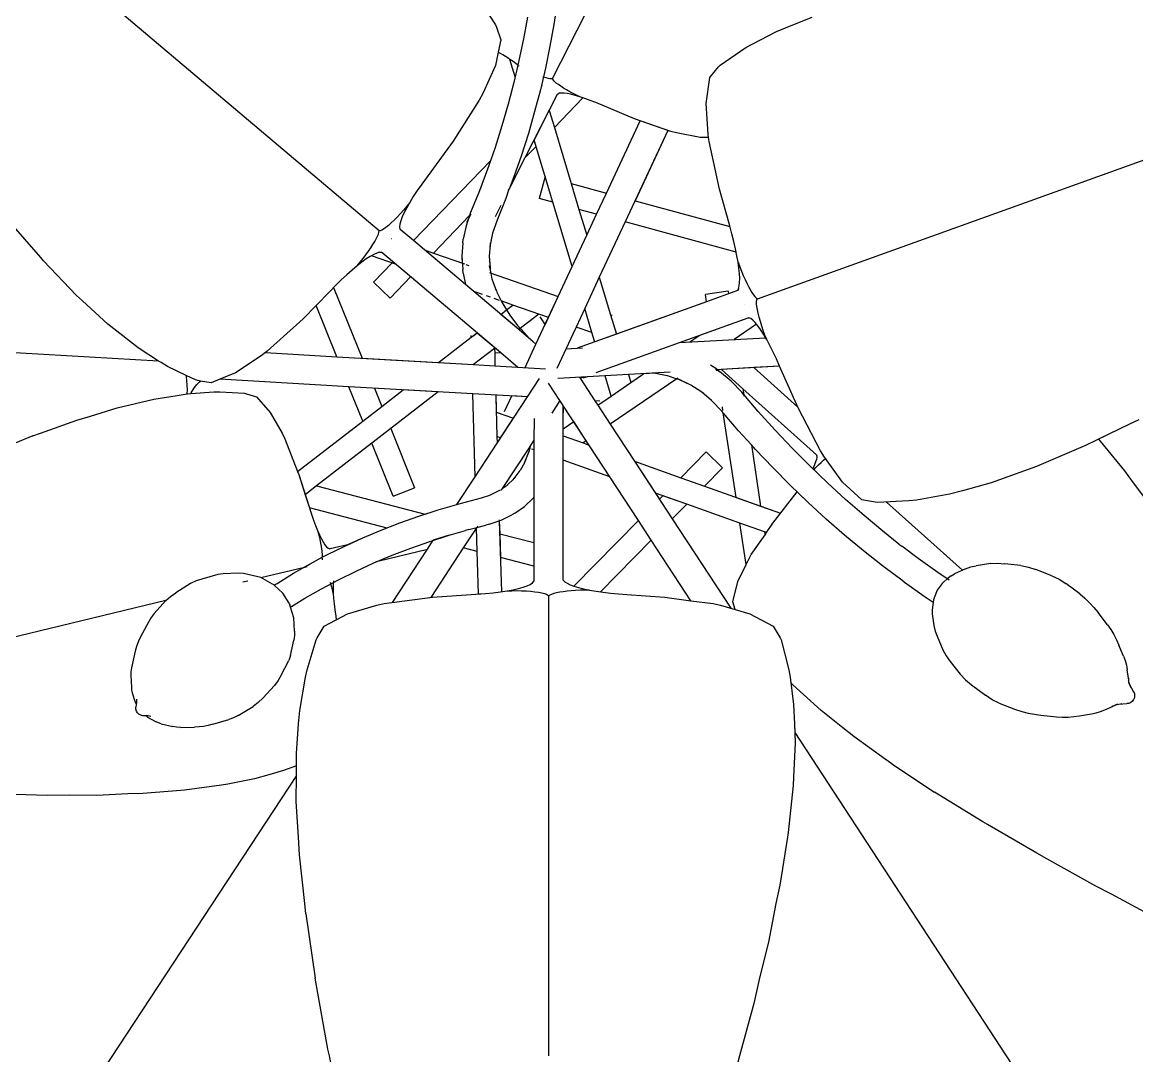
# Model space of a CAD drawing. Header units: metres. Extents: x 244.4 to 340.3, y -4.1 to 64.3.
# Drawn here: x 250.6925 to 250.9632, y 48.0539 to 48.3049 of the extents above; entities that cross this region are included whole.
import ezdxf

# ---------------------------------------------------------------- set-up
doc = ezdxf.new("R2010")
doc.units = ezdxf.units.M
doc.layers.add('Edges', color=7, linetype='Continuous')

msp = doc.modelspace()

# ---------------------------------------------------------------- linework, layer by layer
at = {"layer": 'Edges'}
for p, q in [((250.82129, 48.29127), (250.86108, 48.3697)), ((250.77916, 48.25426), (250.69385, 48.32635)), ((250.80326, 48.31066), (250.80743, 48.30425)), ((250.82239, 48.30966), (250.8216, 48.30436)), ((250.80743, 48.30425), (250.80766, 48.30374)), ((250.81516, 48.30613), (250.81422, 48.30085)), ((250.8216, 48.30436), (250.82065, 48.29907)), ((250.87569, 48.30264), (250.88004, 48.30441)), ((250.88004, 48.30441), (250.88436, 48.30613)), ((250.80766, 48.30374), (250.80873, 48.30064)), ((250.86978, 48.2996), (250.87569, 48.30264)), ((250.80873, 48.30064), (250.80809, 48.29764)), ((250.81422, 48.30085), (250.81313, 48.29558)), ((250.82065, 48.29907), (250.81956, 48.29378)), ((250.86196, 48.29446), (250.8682, 48.29874)), ((250.8682, 48.29874), (250.86978, 48.2996)), ((250.80809, 48.29764), (250.80739, 48.29439)), ((250.80919, 48.29697), (250.80809, 48.29764)), ((250.81047, 48.29615), (250.80919, 48.29697)), ((250.81093, 48.29584), (250.81047, 48.29615)), ((250.8122, 48.29162), (250.81093, 48.29584)), ((250.81168, 48.29534), (250.81093, 48.29584)), ((250.80739, 48.29439), (250.80434, 48.28759)), ((250.81278, 48.29456), (250.81168, 48.29534)), ((250.81288, 48.29449), (250.81189, 48.2903)), ((250.81295, 48.29444), (250.81278, 48.29456)), ((250.81313, 48.29558), (250.81288, 48.29449)), ((250.8132, 48.29425), (250.81307, 48.29435)), ((250.81956, 48.29378), (250.81832, 48.28849)), ((250.85949, 48.29152), (250.86157, 48.29405)), ((250.86157, 48.29405), (250.86196, 48.29446)), ((250.81225, 48.29146), (250.8122, 48.29162)), ((250.81892, 48.29167), (250.81906, 48.29162)), ((250.81906, 48.29162), (250.81908, 48.29161)), ((250.81908, 48.29161), (250.81967, 48.29145)), ((250.81967, 48.29145), (250.82019, 48.29133)), ((250.82019, 48.29133), (250.82064, 48.29126)), ((250.82064, 48.29126), (250.821, 48.29124)), ((250.821, 48.29124), (250.82129, 48.29127)), ((250.82134, 48.29106), (250.82129, 48.29127)), ((250.82151, 48.29081), (250.82134, 48.29106)), ((250.82179, 48.2905), (250.82151, 48.29081)), ((250.82219, 48.29015), (250.82179, 48.2905)), ((250.85856, 48.28519), (250.85949, 48.29152)), ((250.81189, 48.2903), (250.81051, 48.28503)), ((250.81832, 48.28849), (250.81693, 48.2832)), ((250.81867, 48.28952), (250.81869, 48.28947)), ((250.82269, 48.28977), (250.82219, 48.29015)), ((250.82327, 48.28935), (250.82269, 48.28977)), ((250.82343, 48.28771), (250.82293, 48.28765)), ((250.82394, 48.28892), (250.82327, 48.28935)), ((250.82408, 48.28769), (250.82343, 48.28771)), ((250.82467, 48.28848), (250.82394, 48.28892)), ((250.82486, 48.28759), (250.82408, 48.28769)), ((250.82545, 48.28804), (250.82467, 48.28848)), ((250.82626, 48.28761), (250.82545, 48.28804)), ((250.80348, 48.28594), (250.79712, 48.27602)), ((250.80434, 48.28759), (250.80348, 48.28594)), ((250.81051, 48.28503), (250.80898, 48.27976)), ((250.81466, 48.27203), (250.82248, 48.2874)), ((250.82865, 48.28657), (250.82172, 48.27936)), ((250.82248, 48.2874), (250.82256, 48.28747)), ((250.82293, 48.28765), (250.82256, 48.28747)), ((250.82576, 48.28741), (250.82486, 48.28759)), ((250.82678, 48.28715), (250.82576, 48.28741)), ((250.82709, 48.2872), (250.82626, 48.28761)), ((250.82791, 48.28682), (250.82678, 48.28715)), ((250.82791, 48.28682), (250.82709, 48.2872)), ((250.82913, 48.28641), (250.82791, 48.28682)), ((250.83044, 48.28593), (250.82913, 48.28641)), ((250.83182, 48.28539), (250.83044, 48.28593)), ((250.84121, 48.28145), (250.83182, 48.28539)), ((250.85905, 48.27776), (250.85856, 48.28519)), ((250.81693, 48.2832), (250.8154, 48.27792)), ((250.81681, 48.27626), (250.82049, 48.28348)), ((250.82049, 48.28348), (250.82172, 48.27936)), ((250.80898, 48.27976), (250.80731, 48.2745)), ((250.83436, 48.26342), (250.84253, 48.28098)), ((250.84997, 48.27837), (250.84121, 48.28145)), ((250.84927, 48.27861), (250.84253, 48.28098)), ((250.8154, 48.27792), (250.81372, 48.27264)), ((250.82172, 48.27936), (250.82581, 48.26574)), ((250.84927, 48.27861), (250.83892, 48.25641)), ((250.84927, 48.27861), (250.84131, 48.26154)), ((250.85138, 48.27801), (250.84997, 48.27837)), ((250.85715, 48.27691), (250.85138, 48.27801)), ((250.85915, 48.27695), (250.85715, 48.27691)), ((250.85915, 48.27695), (250.85905, 48.27776)), ((250.85928, 48.27592), (250.85915, 48.27695)), ((250.79712, 48.27602), (250.7895, 48.26556)), ((250.80731, 48.2745), (250.80619, 48.27128)), ((250.81727, 48.27474), (250.81466, 48.27203)), ((250.81727, 48.27474), (250.81681, 48.27626)), ((250.82134, 48.26118), (250.81681, 48.27626)), ((250.86179, 48.26439), (250.85928, 48.27592)), ((250.87104, 48.23771), (250.97613, 48.27554)), ((250.81078, 48.26439), (250.81466, 48.27203)), ((250.81372, 48.27264), (250.81189, 48.26737)), ((250.78752, 48.25186), (250.80619, 48.27128)), ((250.80548, 48.26924), (250.80351, 48.26398)), ((250.80619, 48.27128), (250.80548, 48.26924)), ((250.81189, 48.26737), (250.81078, 48.26439)), ((250.81947, 48.26743), (250.81802, 48.26209)), ((250.78843, 48.26402), (250.78746, 48.26254)), ((250.7895, 48.26556), (250.78843, 48.26402)), ((250.80351, 48.26398), (250.80139, 48.25872)), ((250.81062, 48.26409), (250.80992, 48.2621)), ((250.81062, 48.26409), (250.81078, 48.26439)), ((250.82581, 48.26574), (250.83436, 48.26342)), ((250.82581, 48.26574), (250.82769, 48.25946)), ((250.83197, 48.2583), (250.83436, 48.26342)), ((250.8643, 48.25547), (250.86179, 48.26439)), ((250.7866, 48.26115), (250.78586, 48.25985)), ((250.7866, 48.26115), (250.78588, 48.26024)), ((250.78746, 48.26254), (250.7866, 48.26115)), ((250.80992, 48.2621), (250.8078, 48.25684)), ((250.82134, 48.26118), (250.81802, 48.26209)), ((250.82604, 48.24556), (250.82134, 48.26118)), ((250.84131, 48.26154), (250.86435, 48.25529)), ((250.78436, 48.25846), (250.78359, 48.25763)), ((250.78513, 48.25934), (250.78436, 48.25846)), ((250.78524, 48.25866), (250.78475, 48.2576)), ((250.78588, 48.26024), (250.78513, 48.25934)), ((250.78586, 48.25985), (250.78524, 48.25866)), ((250.80113, 48.25797), (250.79235, 48.24884)), ((250.80141, 48.25825), (250.8004, 48.25627)), ((250.80141, 48.25825), (250.80085, 48.25717)), ((250.80113, 48.25797), (250.80085, 48.25717)), ((250.80139, 48.25872), (250.80113, 48.25797)), ((250.80145, 48.2583), (250.80113, 48.25797)), ((250.80739, 48.25773), (250.80878, 48.26047)), ((250.83197, 48.2583), (250.82769, 48.25946)), ((250.82769, 48.25946), (250.82958, 48.25317)), ((250.82958, 48.25317), (250.83197, 48.2583)), ((250.69697, 48.24775), (250.68922, 48.25669)), ((250.78142, 48.25555), (250.7808, 48.25505)), ((250.78211, 48.25616), (250.78142, 48.25555)), ((250.78283, 48.25686), (250.78211, 48.25616)), ((250.78359, 48.25763), (250.78283, 48.25686)), ((250.78418, 48.25588), (250.78411, 48.25524)), ((250.78411, 48.25524), (250.78422, 48.25472)), ((250.78439, 48.25667), (250.78418, 48.25588)), ((250.78475, 48.2576), (250.78439, 48.25667)), ((250.80027, 48.25547), (250.79958, 48.2522)), ((250.80052, 48.25621), (250.80027, 48.25547)), ((250.80085, 48.25717), (250.80052, 48.25621)), ((250.8078, 48.25684), (250.80669, 48.25364)), ((250.83892, 48.25641), (250.83264, 48.24295)), ((250.86587, 48.24909), (250.83892, 48.25641)), ((250.86483, 48.25352), (250.8643, 48.25547)), ((250.77846, 48.25232), (250.77876, 48.25292)), ((250.77876, 48.25292), (250.77898, 48.25345)), ((250.77898, 48.25345), (250.77911, 48.2539)), ((250.77911, 48.2539), (250.77916, 48.25426)), ((250.77943, 48.25426), (250.77916, 48.25426)), ((250.77979, 48.2544), (250.77943, 48.25426)), ((250.78026, 48.25466), (250.77979, 48.2544)), ((250.7808, 48.25505), (250.78026, 48.25466)), ((250.78429, 48.2546), (250.78422, 48.25472)), ((250.78752, 48.25186), (250.78429, 48.2546)), ((250.80669, 48.25364), (250.8061, 48.25083)), ((250.82604, 48.24556), (250.82958, 48.25317)), ((250.8653, 48.25164), (250.86483, 48.25352)), ((250.77656, 48.24928), (250.77713, 48.25011)), ((250.77713, 48.25011), (250.77764, 48.2509)), ((250.77764, 48.2509), (250.77809, 48.25164)), ((250.77809, 48.25164), (250.77846, 48.25232)), ((250.78218, 48.25238), (250.78221, 48.25238)), ((250.79021, 48.24959), (250.78752, 48.25186)), ((250.79947, 48.25136), (250.79923, 48.24809)), ((250.79947, 48.25136), (250.79958, 48.2522)), ((250.8061, 48.25083), (250.80591, 48.24808)), ((250.8061, 48.25083), (250.80602, 48.25045)), ((250.80614, 48.25129), (250.8061, 48.25083)), ((250.86571, 48.24985), (250.8653, 48.25164)), ((250.86606, 48.24816), (250.86571, 48.24985)), ((250.69767, 48.24692), (250.69697, 48.24775)), ((250.77456, 48.24663), (250.77527, 48.24753)), ((250.77603, 48.2474), (250.77497, 48.24664)), ((250.77527, 48.24753), (250.77594, 48.24842)), ((250.77594, 48.24842), (250.77656, 48.24928)), ((250.777, 48.24803), (250.77603, 48.2474)), ((250.77727, 48.24818), (250.777, 48.24803)), ((250.77787, 48.24852), (250.77727, 48.24818)), ((250.78338, 48.24605), (250.77727, 48.24818)), ((250.77863, 48.24885), (250.77787, 48.24852)), ((250.77927, 48.24904), (250.77863, 48.24885)), ((250.77927, 48.24904), (250.77936, 48.24905)), ((250.77936, 48.24905), (250.7798, 48.24907)), ((250.7798, 48.24907), (250.8087, 48.22466)), ((250.79021, 48.24959), (250.79235, 48.24884)), ((250.80013, 48.24119), (250.79021, 48.24959)), ((250.79235, 48.24884), (250.79986, 48.24623)), ((250.79923, 48.24809), (250.79934, 48.24641)), ((250.79923, 48.24809), (250.79945, 48.24481)), ((250.80591, 48.24808), (250.80609, 48.2453)), ((250.80591, 48.24808), (250.80612, 48.24488)), ((250.86633, 48.24659), (250.86606, 48.24816)), ((250.70565, 48.23857), (250.69767, 48.24692)), ((250.77261, 48.24472), (250.77132, 48.24357)), ((250.77383, 48.24574), (250.77261, 48.24472)), ((250.77497, 48.24664), (250.77383, 48.24574)), ((250.77383, 48.24574), (250.77456, 48.24663)), ((250.77781, 48.24177), (250.7823, 48.24643)), ((250.78338, 48.24605), (250.7823, 48.24643)), ((250.79934, 48.24641), (250.79986, 48.24623)), ((250.79956, 48.24397), (250.79945, 48.24481)), ((250.80023, 48.2461), (250.80094, 48.24585)), ((250.806, 48.24572), (250.80609, 48.2453)), ((250.80636, 48.24397), (250.806, 48.24572)), ((250.82265, 48.23829), (250.82604, 48.24556)), ((250.86654, 48.24515), (250.86633, 48.24659)), ((250.86633, 48.24659), (250.86674, 48.2455)), ((250.86667, 48.24384), (250.86654, 48.24515)), ((250.86674, 48.2455), (250.86716, 48.24444)), ((250.86716, 48.24444), (250.8676, 48.24342)), ((250.76997, 48.24232), (250.76858, 48.24097)), ((250.77132, 48.24357), (250.76997, 48.24232)), ((250.77781, 48.24177), (250.78183, 48.23791)), ((250.78685, 48.24312), (250.78183, 48.23791)), ((250.79956, 48.24397), (250.80013, 48.24119)), ((250.806, 48.24409), (250.80636, 48.24397)), ((250.80636, 48.24397), (250.82265, 48.23829)), ((250.80665, 48.24253), (250.80636, 48.24397)), ((250.80764, 48.23963), (250.80665, 48.24253)), ((250.83264, 48.24295), (250.8291, 48.23535)), ((250.83264, 48.24295), (250.83537, 48.23386)), ((250.86663, 48.24087), (250.86672, 48.2417)), ((250.86673, 48.24269), (250.86667, 48.24384)), ((250.86672, 48.2417), (250.86673, 48.24269)), ((250.8676, 48.24342), (250.86803, 48.24245)), ((250.86803, 48.24245), (250.86847, 48.24154)), ((250.76715, 48.23953), (250.76384, 48.23614)), ((250.76858, 48.24097), (250.76715, 48.23953)), ((250.76811, 48.2405), (250.77506, 48.22331)), ((250.81306, 48.23024), (250.80013, 48.24119)), ((250.80424, 48.2388), (250.80238, 48.23944)), ((250.80741, 48.24011), (250.80764, 48.23963)), ((250.80764, 48.23963), (250.80774, 48.23934)), ((250.80774, 48.23934), (250.80876, 48.23722)), ((250.8639, 48.23961), (250.8584, 48.23877)), ((250.86623, 48.23975), (250.85866, 48.23702)), ((250.8639, 48.23961), (250.864, 48.23894)), ((250.86623, 48.23975), (250.864, 48.23894)), ((250.86643, 48.24015), (250.86623, 48.23975)), ((250.86647, 48.24022), (250.86643, 48.24015)), ((250.86647, 48.24022), (250.86663, 48.24087)), ((250.86847, 48.24154), (250.86889, 48.2407)), ((250.86889, 48.2407), (250.86931, 48.23995)), ((250.86931, 48.23995), (250.86971, 48.23929)), ((250.86971, 48.23929), (250.87009, 48.23872)), ((250.70714, 48.23721), (250.70565, 48.23857)), ((250.71325, 48.23158), (250.70714, 48.23721)), ((250.80622, 48.23811), (250.80524, 48.23845)), ((250.80841, 48.23734), (250.80709, 48.2378)), ((250.80881, 48.23721), (250.80876, 48.23722)), ((250.81167, 48.23621), (250.80881, 48.23721)), ((250.80881, 48.23721), (250.80894, 48.23693)), ((250.80894, 48.23693), (250.81013, 48.23502)), ((250.80894, 48.23693), (250.8109, 48.23377)), ((250.81725, 48.2267), (250.82265, 48.23829)), ((250.82028, 48.23321), (250.82265, 48.23829)), ((250.85866, 48.23702), (250.82722, 48.2257)), ((250.85866, 48.23702), (250.83679, 48.22914)), ((250.85866, 48.23702), (250.8584, 48.23877)), ((250.8678, 48.23626), (250.86783, 48.23627)), ((250.87009, 48.23872), (250.87044, 48.23827)), ((250.87044, 48.23827), (250.87076, 48.23793)), ((250.87076, 48.23793), (250.87104, 48.23771)), ((250.87085, 48.23709), (250.87092, 48.23748)), ((250.87085, 48.23656), (250.87085, 48.23709)), ((250.87091, 48.23589), (250.87085, 48.23656)), ((250.87092, 48.23748), (250.87104, 48.23771)), ((250.76384, 48.23614), (250.76068, 48.2329)), ((250.76889, 48.22366), (250.76384, 48.23614)), ((250.80871, 48.23393), (250.81013, 48.23502)), ((250.81306, 48.23024), (250.80871, 48.23393)), ((250.81013, 48.23502), (250.81167, 48.23621)), ((250.8109, 48.23377), (250.81278, 48.23128)), ((250.82028, 48.23321), (250.81167, 48.23621)), ((250.81795, 48.23403), (250.81306, 48.23024)), ((250.82028, 48.23321), (250.81795, 48.23403)), ((250.8291, 48.23535), (250.82701, 48.23087)), ((250.83085, 48.22954), (250.8291, 48.23535)), ((250.83537, 48.23386), (250.83577, 48.23372)), ((250.83537, 48.23386), (250.83679, 48.22914)), ((250.87103, 48.2351), (250.87091, 48.23589)), ((250.87122, 48.23421), (250.87103, 48.2351)), ((250.87146, 48.23323), (250.87122, 48.23421)), ((250.7169, 48.2287), (250.71325, 48.23158)), ((250.76068, 48.2329), (250.75195, 48.22497)), ((250.81278, 48.23128), (250.81345, 48.23055)), ((250.81296, 48.23109), (250.8133, 48.23064)), ((250.81821, 48.23336), (250.81946, 48.23144)), ((250.81946, 48.23144), (250.82028, 48.23321)), ((250.82701, 48.23087), (250.82683, 48.23049)), ((250.83085, 48.22954), (250.82701, 48.23087)), ((250.85208, 48.2271), (250.86877, 48.23309)), ((250.85703, 48.22888), (250.86877, 48.23309)), ((250.87084, 48.23157), (250.86542, 48.22785)), ((250.86877, 48.23309), (250.86892, 48.2331)), ((250.86942, 48.23293), (250.86892, 48.2331)), ((250.86994, 48.23255), (250.86942, 48.23293)), ((250.87051, 48.23197), (250.86994, 48.23255)), ((250.87114, 48.2312), (250.87051, 48.23197)), ((250.87182, 48.23025), (250.87114, 48.2312)), ((250.87175, 48.23219), (250.87146, 48.23323)), ((250.87209, 48.2311), (250.87175, 48.23219)), ((250.87246, 48.23), (250.87209, 48.2311)), ((250.72559, 48.22261), (250.58692, 48.2306)), ((250.7206, 48.22582), (250.7169, 48.2287)), ((250.79359, 48.22224), (250.80152, 48.22837)), ((250.80152, 48.22837), (250.80151, 48.22883)), ((250.80152, 48.22837), (250.80297, 48.22949)), ((250.80214, 48.22885), (250.80297, 48.22949)), ((250.80297, 48.22949), (250.80733, 48.22581)), ((250.81323, 48.2301), (250.81306, 48.23024)), ((250.8165, 48.22733), (250.81323, 48.2301)), ((250.81345, 48.23055), (250.81362, 48.23036)), ((250.81362, 48.23036), (250.81561, 48.22817)), ((250.81561, 48.22817), (250.8165, 48.22733)), ((250.82683, 48.23049), (250.82232, 48.22081)), ((250.83148, 48.22743), (250.83085, 48.22954)), ((250.83679, 48.22914), (250.83153, 48.22725)), ((250.85208, 48.2271), (250.87302, 48.22828)), ((250.85465, 48.22725), (250.85703, 48.22888)), ((250.87254, 48.22912), (250.87182, 48.23025)), ((250.87286, 48.2289), (250.87246, 48.23)), ((250.87302, 48.22828), (250.87254, 48.22912)), ((250.87329, 48.22782), (250.87286, 48.2289)), ((250.87329, 48.22782), (250.87302, 48.22828)), ((250.72559, 48.22261), (250.7206, 48.22582)), ((250.80717, 48.22569), (250.80207, 48.22175)), ((250.80733, 48.22581), (250.80717, 48.22569)), ((250.80717, 48.22569), (250.80723, 48.22457)), ((250.80733, 48.22581), (250.8087, 48.22466)), ((250.81461, 48.22103), (250.81725, 48.2267)), ((250.81725, 48.2267), (250.8165, 48.22733)), ((250.82453, 48.22555), (250.82722, 48.2257)), ((250.82722, 48.2257), (250.82857, 48.22578)), ((250.83153, 48.22725), (250.83148, 48.22743)), ((250.83191, 48.21986), (250.85208, 48.2271)), ((250.86542, 48.22785), (250.86568, 48.22787)), ((250.86566, 48.22802), (250.86568, 48.22787)), ((250.87407, 48.22638), (250.87329, 48.22782)), ((250.87486, 48.2248), (250.87407, 48.22638)), ((250.75048, 48.22385), (250.74428, 48.21971)), ((250.75155, 48.22466), (250.75048, 48.22385)), ((250.75195, 48.22497), (250.75155, 48.22466)), ((250.75155, 48.22466), (250.76889, 48.22366)), ((250.76889, 48.22366), (250.80207, 48.22175)), ((250.77506, 48.22331), (250.79359, 48.22224)), ((250.80723, 48.22457), (250.8087, 48.22466)), ((250.80723, 48.22457), (250.80729, 48.22145)), ((250.8087, 48.22466), (250.81287, 48.22113)), ((250.87566, 48.22311), (250.87486, 48.2248)), ((250.87644, 48.22136), (250.87566, 48.22311)), ((250.7262, 48.22222), (250.72559, 48.22261)), ((250.72773, 48.22128), (250.7262, 48.22222)), ((250.73229, 48.2191), (250.72773, 48.22128)), ((250.79359, 48.22224), (250.80207, 48.22175)), ((250.80207, 48.22175), (250.80729, 48.22145)), ((250.80729, 48.22145), (250.81956, 48.22074)), ((250.86115, 48.2206), (250.85966, 48.22157)), ((250.87644, 48.22136), (250.86087, 48.22049)), ((250.86115, 48.2206), (250.86183, 48.2201)), ((250.8612, 48.22021), (250.86116, 48.2205)), ((250.86128, 48.22051), (250.86183, 48.2201)), ((250.86464, 48.21775), (250.86183, 48.2201)), ((250.87015, 48.22101), (250.86229, 48.22057)), ((250.86229, 48.22057), (250.8675, 48.21588)), ((250.87644, 48.22136), (250.87015, 48.22101)), ((250.88086, 48.2114), (250.87015, 48.22101)), ((250.88086, 48.2114), (250.87644, 48.22136)), ((250.73234, 48.21886), (250.73229, 48.2191)), ((250.73456, 48.21802), (250.73229, 48.2191)), ((250.73247, 48.21785), (250.73234, 48.21886)), ((250.73256, 48.21676), (250.73247, 48.21785)), ((250.7351, 48.21788), (250.73456, 48.21802)), ((250.73484, 48.21685), (250.73552, 48.21755)), ((250.73581, 48.21776), (250.7351, 48.21788)), ((250.73552, 48.21755), (250.73581, 48.21776)), ((250.73834, 48.21734), (250.73581, 48.21776)), ((250.74043, 48.21818), (250.73834, 48.21734)), ((250.74428, 48.21971), (250.74043, 48.21818)), ((250.77184, 48.21638), (250.74043, 48.21818)), ((250.81519, 48.2139), (250.81812, 48.21835)), ((250.83974, 48.21931), (250.82253, 48.21834)), ((250.82785, 48.21864), (250.82797, 48.21845)), ((250.82797, 48.21845), (250.82863, 48.21869)), ((250.82797, 48.21845), (250.83157, 48.21296)), ((250.8298, 48.21875), (250.82865, 48.21845)), ((250.83402, 48.21899), (250.8298, 48.21875)), ((250.83548, 48.21411), (250.83402, 48.21899)), ((250.85146, 48.2183), (250.83531, 48.20724)), ((250.83548, 48.21411), (250.8403, 48.21742)), ((250.84987, 48.21987), (250.83974, 48.21931)), ((250.83974, 48.21931), (250.8403, 48.21742)), ((250.8403, 48.21742), (250.84336, 48.21951)), ((250.84632, 48.21967), (250.84336, 48.21951)), ((250.84632, 48.21967), (250.84909, 48.21909)), ((250.84909, 48.21909), (250.85146, 48.2183)), ((250.85168, 48.21845), (250.85146, 48.2183)), ((250.85146, 48.2183), (250.85169, 48.21826)), ((250.85487, 48.21673), (250.85169, 48.21826)), ((250.85487, 48.21673), (250.85199, 48.21812)), ((250.85248, 48.21795), (250.85199, 48.21812)), ((250.86722, 48.21503), (250.86464, 48.21775)), ((250.73009, 48.21426), (250.73256, 48.21464)), ((250.73258, 48.21563), (250.73256, 48.21676)), ((250.73256, 48.21464), (250.73258, 48.21563)), ((250.73256, 48.21464), (250.7326, 48.21465)), ((250.7326, 48.21465), (250.73346, 48.2147)), ((250.73346, 48.2147), (250.73903, 48.21509)), ((250.73346, 48.2147), (250.73353, 48.21485)), ((250.73353, 48.21485), (250.73417, 48.21595)), ((250.73417, 48.21595), (250.73484, 48.21685)), ((250.73903, 48.21509), (250.74047, 48.2151)), ((250.74047, 48.2151), (250.74648, 48.21477)), ((250.74648, 48.21477), (250.74691, 48.21467)), ((250.74691, 48.21467), (250.74938, 48.21391)), ((250.77521, 48.20804), (250.77184, 48.21638)), ((250.8019, 48.21466), (250.77184, 48.21638)), ((250.79353, 48.21514), (250.77739, 48.20266)), ((250.778, 48.21603), (250.77979, 48.21158)), ((250.77979, 48.21158), (250.78503, 48.21563)), ((250.79353, 48.21514), (250.78503, 48.21563)), ((250.80246, 48.19452), (250.8019, 48.21466)), ((250.81519, 48.2139), (250.8019, 48.21466)), ((250.82308, 48.213), (250.82032, 48.2172)), ((250.85753, 48.21502), (250.85487, 48.21673)), ((250.85753, 48.21502), (250.85716, 48.21533)), ((250.85991, 48.21303), (250.85753, 48.21502)), ((250.85784, 48.21482), (250.85753, 48.21502)), ((250.87124, 48.21036), (250.86722, 48.21503)), ((250.86772, 48.21444), (250.86722, 48.21503)), ((250.8675, 48.21588), (250.86772, 48.21444)), ((250.8675, 48.21588), (250.88539, 48.1998)), ((250.71552, 48.21121), (250.72446, 48.21334)), ((250.72446, 48.21334), (250.73009, 48.21426)), ((250.74938, 48.21391), (250.75273, 48.21015)), ((250.80749, 48.21434), (250.8076, 48.21021)), ((250.80749, 48.21434), (250.80777, 48.20424)), ((250.80963, 48.21034), (250.81139, 48.21412)), ((250.81519, 48.2139), (250.81139, 48.21412)), ((250.8121, 48.20919), (250.81519, 48.2139)), ((250.82308, 48.213), (250.82109, 48.20997)), ((250.82386, 48.2118), (250.82308, 48.213)), ((250.83276, 48.2129), (250.83157, 48.21296)), ((250.83157, 48.21296), (250.83226, 48.21191)), ((250.83226, 48.21191), (250.83548, 48.21411)), ((250.83226, 48.21191), (250.83531, 48.20724)), ((250.86244, 48.21035), (250.85991, 48.21303)), ((250.86772, 48.21444), (250.86777, 48.21411)), ((250.70574, 48.20823), (250.70902, 48.20921)), ((250.70902, 48.20921), (250.71552, 48.21121)), ((250.75273, 48.21015), (250.75563, 48.20505)), ((250.77521, 48.20804), (250.77979, 48.21158)), ((250.8076, 48.21021), (250.81179, 48.20872)), ((250.82394, 48.21168), (250.82386, 48.2118)), ((250.82386, 48.19851), (250.82386, 48.2118)), ((250.82386, 48.20944), (250.82394, 48.21044)), ((250.82394, 48.21044), (250.82394, 48.21168)), ((250.8352, 48.19447), (250.82394, 48.21168)), ((250.86275, 48.20999), (250.86244, 48.21035)), ((250.86266, 48.21058), (250.86253, 48.21146)), ((250.86275, 48.20999), (250.86274, 48.21008)), ((250.86585, 48.18949), (250.86275, 48.20999)), ((250.86646, 48.20569), (250.86275, 48.20999)), ((250.87534, 48.20583), (250.87124, 48.21036)), ((250.88091, 48.21128), (250.88086, 48.2114)), ((250.88632, 48.2008), (250.88091, 48.21128)), ((250.69693, 48.20505), (250.70574, 48.20823)), ((250.75935, 48.19578), (250.77521, 48.20804)), ((250.80782, 48.20267), (250.8121, 48.20919)), ((250.80864, 48.20393), (250.81179, 48.20872)), ((250.81179, 48.20872), (250.8121, 48.20919)), ((250.81678, 48.20866), (250.81677, 48.2034)), ((250.82386, 48.20615), (250.82641, 48.2079)), ((250.82946, 48.20324), (250.82641, 48.2079)), ((250.83531, 48.20724), (250.8412, 48.19826)), ((250.96143, 48.20729), (250.95075, 48.20207)), ((250.96143, 48.20729), (250.95391, 48.20362)), ((250.96367, 48.20835), (250.96143, 48.20729)), ((250.69509, 48.20441), (250.68353, 48.19973)), ((250.69509, 48.20441), (250.69693, 48.20505)), ((250.75563, 48.20505), (250.75628, 48.20374)), ((250.78197, 48.2062), (250.78777, 48.19185)), ((250.80864, 48.20393), (250.80777, 48.20424)), ((250.80777, 48.20424), (250.80782, 48.20267)), ((250.82386, 48.20443), (250.8287, 48.20271)), ((250.86957, 48.20225), (250.86646, 48.20569)), ((250.87951, 48.20142), (250.87534, 48.20583)), ((250.75628, 48.20374), (250.75935, 48.19578)), ((250.77739, 48.20266), (250.76394, 48.19226)), ((250.7826, 48.18976), (250.77739, 48.20266)), ((250.80246, 48.19452), (250.80782, 48.20267)), ((250.81552, 48.20148), (250.80906, 48.19164)), ((250.81604, 48.20228), (250.81552, 48.20148)), ((250.8158, 48.20138), (250.81552, 48.20148)), ((250.81566, 48.20086), (250.81604, 48.20228)), ((250.81594, 48.20133), (250.8158, 48.20138)), ((250.81677, 48.2034), (250.81604, 48.20228)), ((250.81677, 48.20103), (250.81622, 48.20123)), ((250.81677, 48.2034), (250.81677, 48.20103)), ((250.82946, 48.20324), (250.8287, 48.20271)), ((250.8287, 48.20271), (250.83015, 48.20219)), ((250.86955, 48.20237), (250.86957, 48.20225)), ((250.86957, 48.20225), (250.87182, 48.18737)), ((250.87057, 48.20115), (250.86957, 48.20225)), ((250.87475, 48.19673), (250.87057, 48.20115)), ((250.88375, 48.19714), (250.87951, 48.20142)), ((250.95075, 48.20207), (250.94674, 48.20038)), ((250.95391, 48.20362), (250.95428, 48.20315)), ((250.95428, 48.20315), (250.96017, 48.19593)), ((250.81449, 48.19792), (250.81566, 48.20086)), ((250.81456, 48.1981), (250.81566, 48.20086)), ((250.81456, 48.1981), (250.81488, 48.19866)), ((250.81677, 48.20103), (250.81674, 48.16926)), ((250.81677, 48.20103), (250.81676, 48.18952)), ((250.8352, 48.19447), (250.82386, 48.19851)), ((250.82386, 48.1694), (250.82386, 48.19851)), ((250.85241, 48.19427), (250.8586, 48.20054)), ((250.86256, 48.19664), (250.8586, 48.20054)), ((250.88526, 48.19817), (250.88545, 48.19879)), ((250.88539, 48.1998), (250.88544, 48.1997)), ((250.88552, 48.19929), (250.88544, 48.1997)), ((250.88545, 48.19879), (250.88552, 48.19929)), ((250.88732, 48.19924), (250.88632, 48.2008)), ((250.88649, 48.19799), (250.88708, 48.19852)), ((250.88708, 48.19852), (250.88755, 48.19892)), ((250.88755, 48.19892), (250.88732, 48.19924)), ((250.89169, 48.1932), (250.88755, 48.19892)), ((250.94674, 48.20038), (250.93881, 48.19697)), ((250.75935, 48.19578), (250.75962, 48.19508)), ((250.81168, 48.19377), (250.81342, 48.19605)), ((250.81449, 48.19792), (250.81342, 48.19605)), ((250.8412, 48.19826), (250.85241, 48.19427)), ((250.8412, 48.19826), (250.84626, 48.19053)), ((250.8412, 48.19826), (250.85037, 48.18426)), ((250.86256, 48.19664), (250.8582, 48.19221)), ((250.879, 48.19243), (250.87475, 48.19673)), ((250.88807, 48.19299), (250.88375, 48.19714)), ((250.88446, 48.19646), (250.88455, 48.19662)), ((250.88455, 48.19662), (250.88496, 48.19745)), ((250.88473, 48.1962), (250.88525, 48.19676)), ((250.88496, 48.19745), (250.88526, 48.19817)), ((250.88525, 48.19676), (250.88587, 48.1974)), ((250.88587, 48.1974), (250.88649, 48.19799)), ((250.93881, 48.19697), (250.92781, 48.19305)), ((250.96017, 48.19593), (250.96228, 48.19301)), ((250.75962, 48.19508), (250.7612, 48.19014)), ((250.75962, 48.19508), (250.76272, 48.18538)), ((250.79802, 48.18775), (250.80246, 48.19452)), ((250.81023, 48.19246), (250.81188, 48.19403)), ((250.81188, 48.19403), (250.81226, 48.1944)), ((250.84214, 48.18386), (250.8352, 48.19447)), ((250.85241, 48.19427), (250.8582, 48.19221)), ((250.89246, 48.18896), (250.88807, 48.19299)), ((250.89643, 48.18891), (250.89169, 48.1932)), ((250.92781, 48.19305), (250.92083, 48.19111)), ((250.96228, 48.19301), (250.96681, 48.18702)), ((250.76394, 48.19226), (250.7612, 48.19014)), ((250.76394, 48.19226), (250.7903, 48.1854)), ((250.7826, 48.18976), (250.78777, 48.19185)), ((250.80607, 48.19004), (250.80865, 48.1913)), ((250.80888, 48.19137), (250.80877, 48.1912)), ((250.80906, 48.19164), (250.80892, 48.19143)), ((250.80906, 48.19164), (250.81023, 48.19246)), ((250.85388, 48.18782), (250.84626, 48.19053)), ((250.84626, 48.19053), (250.84724, 48.18903)), ((250.8582, 48.19221), (250.87666, 48.18565)), ((250.8748, 48.18324), (250.88068, 48.19083)), ((250.88334, 48.18827), (250.879, 48.19243)), ((250.88068, 48.19083), (250.88075, 48.19092)), ((250.88334, 48.18827), (250.88068, 48.19083)), ((250.91772, 48.19029), (250.90965, 48.18884)), ((250.92083, 48.19111), (250.91772, 48.19029)), ((250.7612, 48.19014), (250.76223, 48.18693)), ((250.79352, 48.18643), (250.79802, 48.18775)), ((250.79802, 48.18775), (250.79913, 48.18807)), ((250.79913, 48.18807), (250.80402, 48.18936)), ((250.80402, 48.18936), (250.80607, 48.19004)), ((250.81448, 48.18731), (250.81655, 48.18929)), ((250.81676, 48.18952), (250.81655, 48.18929)), ((250.81676, 48.18952), (250.81675, 48.17851)), ((250.84724, 48.18903), (250.84808, 48.18988)), ((250.85388, 48.18782), (250.84808, 48.18988)), ((250.85388, 48.18782), (250.85037, 48.18426)), ((250.8668, 48.18322), (250.85388, 48.18782)), ((250.86585, 48.18949), (250.87182, 48.18737)), ((250.88774, 48.18423), (250.88334, 48.18827)), ((250.89693, 48.18506), (250.89246, 48.18896)), ((250.89965, 48.18829), (250.89643, 48.18891)), ((250.9002, 48.18823), (250.89965, 48.18829)), ((250.90784, 48.18864), (250.9002, 48.18823)), ((250.90237, 48.18834), (250.92081, 48.1718)), ((250.90965, 48.18884), (250.90784, 48.18864)), ((250.78111, 48.18202), (250.76223, 48.18693)), ((250.76272, 48.18538), (250.76321, 48.18398)), ((250.78417, 48.18328), (250.7888, 48.18491)), ((250.7888, 48.18491), (250.79352, 48.18643)), ((250.7903, 48.1854), (250.79352, 48.18643)), ((250.80876, 48.18393), (250.8114, 48.18522)), ((250.81212, 48.18567), (250.8114, 48.18522)), ((250.81212, 48.18567), (250.81448, 48.18731)), ((250.87182, 48.18737), (250.87666, 48.18565)), ((250.90147, 48.18128), (250.89693, 48.18506)), ((250.76321, 48.18398), (250.7637, 48.18268)), ((250.7637, 48.18268), (250.76418, 48.18148)), ((250.77964, 48.18153), (250.78417, 48.18328)), ((250.80096, 48.18171), (250.80285, 48.18218)), ((250.80285, 48.18218), (250.80281, 48.18212)), ((250.80285, 48.18218), (250.80505, 48.18276)), ((250.80308, 48.18252), (250.80285, 48.18218)), ((250.80586, 48.183), (250.80505, 48.18276)), ((250.80586, 48.183), (250.80835, 48.1838)), ((250.80834, 48.18401), (250.80835, 48.1838)), ((250.80835, 48.1838), (250.80876, 48.18393)), ((250.80835, 48.1838), (250.80884, 48.16658)), ((250.80835, 48.1838), (250.80844, 48.18067)), ((250.82644, 48.16794), (250.84214, 48.18386)), ((250.84527, 48.17908), (250.84214, 48.18386)), ((250.85037, 48.18426), (250.86459, 48.16255)), ((250.86831, 48.17321), (250.8668, 48.18322)), ((250.87278, 48.18109), (250.8668, 48.18322)), ((250.87322, 48.18093), (250.8748, 48.18324)), ((250.89222, 48.18032), (250.88774, 48.18423)), ((250.76418, 48.18148), (250.76466, 48.18041)), ((250.76418, 48.18148), (250.76442, 48.18061)), ((250.76442, 48.18061), (250.76465, 48.17971)), ((250.76465, 48.17971), (250.76485, 48.17882)), ((250.76466, 48.18041), (250.76513, 48.17946)), ((250.76513, 48.17946), (250.76557, 48.17866)), ((250.77085, 48.17768), (250.7752, 48.17966)), ((250.77157, 48.17801), (250.7752, 48.17966)), ((250.7752, 48.17966), (250.77964, 48.18153)), ((250.79146, 48.1788), (250.79617, 48.18031)), ((250.79617, 48.18031), (250.79231, 48.17907)), ((250.79617, 48.18031), (250.80015, 48.18147)), ((250.80281, 48.18212), (250.79959, 48.17721)), ((250.80096, 48.18171), (250.80015, 48.18147)), ((250.80297, 48.17633), (250.80281, 48.18212)), ((250.80844, 48.18067), (250.81675, 48.17851)), ((250.80844, 48.18067), (250.8086, 48.17487)), ((250.86955, 48.17558), (250.87288, 48.18043)), ((250.87278, 48.18109), (250.87288, 48.18043)), ((250.87322, 48.18093), (250.87278, 48.18109)), ((250.87288, 48.18043), (250.87322, 48.18093)), ((250.89678, 48.17653), (250.89222, 48.18032)), ((250.90541, 48.17814), (250.90147, 48.18128)), ((250.76485, 48.17882), (250.76502, 48.17794)), ((250.76502, 48.17794), (250.76516, 48.1771)), ((250.76516, 48.1771), (250.76526, 48.17631)), ((250.76557, 48.17866), (250.766, 48.178)), ((250.766, 48.178), (250.76641, 48.1775)), ((250.76641, 48.1775), (250.76678, 48.17715)), ((250.76659, 48.17558), (250.77085, 48.17768)), ((250.76678, 48.17715), (250.76716, 48.17698)), ((250.76727, 48.17697), (250.76716, 48.17698)), ((250.77218, 48.17816), (250.76727, 48.17697)), ((250.77914, 48.17408), (250.79091, 48.17693)), ((250.78233, 48.17542), (250.78685, 48.17717)), ((250.78238, 48.16394), (250.79091, 48.17693)), ((250.78685, 48.17717), (250.79146, 48.1788)), ((250.79091, 48.17693), (250.79231, 48.17907)), ((250.79959, 48.17721), (250.79169, 48.16517)), ((250.80297, 48.17633), (250.79959, 48.17721)), ((250.84527, 48.17908), (250.83292, 48.16655)), ((250.85488, 48.16439), (250.84527, 48.17908)), ((250.90541, 48.17814), (250.90609, 48.17764)), ((250.9101, 48.17462), (250.90609, 48.17764)), ((250.76242, 48.17337), (250.76536, 48.17497)), ((250.76526, 48.17631), (250.76533, 48.17559)), ((250.76533, 48.17559), (250.76536, 48.17497)), ((250.76535, 48.17444), (250.76534, 48.17429)), ((250.76536, 48.17474), (250.76535, 48.17444)), ((250.76536, 48.17497), (250.76659, 48.17558)), ((250.76536, 48.17497), (250.76536, 48.17493)), ((250.7779, 48.17356), (250.78233, 48.17542)), ((250.80326, 48.16603), (250.80297, 48.17633)), ((250.81675, 48.17275), (250.8086, 48.17487)), ((250.86831, 48.17321), (250.86884, 48.17431)), ((250.86884, 48.17431), (250.86955, 48.17558)), ((250.90141, 48.17288), (250.89678, 48.17653)), ((250.91486, 48.17123), (250.9101, 48.17462)), ((250.75041, 48.17), (250.761, 48.17257)), ((250.75834, 48.17105), (250.76242, 48.17337)), ((250.761, 48.17257), (250.76242, 48.17337)), ((250.761, 48.17257), (250.76169, 48.17273)), ((250.76931, 48.16949), (250.77356, 48.17158)), ((250.77356, 48.17158), (250.7779, 48.17356)), ((250.77838, 48.17389), (250.77848, 48.17392)), ((250.86628, 48.16902), (250.86831, 48.17321)), ((250.90208, 48.17237), (250.90141, 48.17288)), ((250.90611, 48.16935), (250.90208, 48.17237)), ((250.92158, 48.17215), (250.91894, 48.17096)), ((250.92158, 48.17215), (250.92081, 48.1718)), ((250.92089, 48.17172), (250.92081, 48.1718)), ((250.92158, 48.17215), (250.92286, 48.1726)), ((250.92286, 48.1726), (250.9242, 48.17284)), ((250.92771, 48.17341), (250.9242, 48.17284)), ((250.92771, 48.17341), (250.92938, 48.17348)), ((250.92938, 48.17348), (250.93105, 48.17334)), ((250.93502, 48.17292), (250.93105, 48.17334)), ((250.93502, 48.17292), (250.93685, 48.17254)), ((250.93685, 48.17254), (250.93863, 48.17195)), ((250.94256, 48.17041), (250.93863, 48.17195)), ((250.7347, 48.16919), (250.73337, 48.16854)), ((250.73613, 48.16964), (250.7347, 48.16919)), ((250.73996, 48.17077), (250.73613, 48.16964)), ((250.74128, 48.17096), (250.73996, 48.17077)), ((250.74509, 48.17105), (250.74128, 48.17096)), ((250.74618, 48.17102), (250.74509, 48.17105)), ((250.74608, 48.16896), (250.74731, 48.16925)), ((250.74724, 48.17077), (250.74618, 48.17102)), ((250.75041, 48.17), (250.74724, 48.17077)), ((250.75329, 48.16843), (250.75041, 48.17)), ((250.75369, 48.16819), (250.75436, 48.16861)), ((250.75436, 48.16861), (250.75834, 48.17105)), ((250.76516, 48.16729), (250.76931, 48.16949)), ((250.76756, 48.16795), (250.76731, 48.16879)), ((250.76805, 48.1692), (250.768, 48.16838)), ((250.81584, 48.16835), (250.81637, 48.16871)), ((250.81637, 48.16871), (250.8167, 48.16912)), ((250.81674, 48.16926), (250.8167, 48.16912)), ((250.82417, 48.16907), (250.82386, 48.1694)), ((250.82423, 48.16901), (250.82417, 48.16907)), ((250.82423, 48.16901), (250.82479, 48.16864)), ((250.82479, 48.16864), (250.82554, 48.16828)), ((250.86508, 48.16413), (250.86628, 48.16902)), ((250.90679, 48.16884), (250.90611, 48.16935)), ((250.91156, 48.16544), (250.90679, 48.16884)), ((250.91757, 48.1694), (250.91486, 48.17123)), ((250.91588, 48.16855), (250.9162, 48.16892)), ((250.91715, 48.16969), (250.9162, 48.16892)), ((250.91813, 48.17047), (250.91715, 48.16969)), ((250.91813, 48.17047), (250.91894, 48.17096)), ((250.94256, 48.17041), (250.94432, 48.16959)), ((250.94432, 48.16959), (250.94598, 48.16858)), ((250.7285, 48.16545), (250.72978, 48.16632)), ((250.73337, 48.16854), (250.72978, 48.16632)), ((250.75364, 48.16823), (250.75329, 48.16843)), ((250.75369, 48.16819), (250.75364, 48.16823)), ((250.75576, 48.16624), (250.75369, 48.16819)), ((250.75732, 48.16377), (250.75576, 48.16624)), ((250.76109, 48.16497), (250.76516, 48.16729)), ((250.7678, 48.16709), (250.76756, 48.16795)), ((250.76803, 48.1662), (250.7678, 48.16709)), ((250.768, 48.16838), (250.76799, 48.16735)), ((250.76799, 48.16735), (250.76803, 48.1662)), ((250.76803, 48.1662), (250.76811, 48.16495)), ((250.79211, 48.16523), (250.80501, 48.16616)), ((250.80326, 48.16603), (250.80501, 48.16616)), ((250.80501, 48.16616), (250.80688, 48.16634)), ((250.80688, 48.16634), (250.80863, 48.16655)), ((250.80863, 48.16655), (250.81025, 48.16679)), ((250.81025, 48.16679), (250.81172, 48.16706)), ((250.81025, 48.16679), (250.81141, 48.16683)), ((250.81141, 48.16683), (250.81258, 48.16684)), ((250.81172, 48.16706), (250.81303, 48.16735)), ((250.81258, 48.16684), (250.81375, 48.16682)), ((250.81303, 48.16735), (250.81416, 48.16767)), ((250.81375, 48.16682), (250.81488, 48.16676)), ((250.81416, 48.16767), (250.8151, 48.168)), ((250.81488, 48.16676), (250.81596, 48.16669)), ((250.8151, 48.168), (250.81584, 48.16835)), ((250.81596, 48.16669), (250.81696, 48.16658)), ((250.81696, 48.16658), (250.81787, 48.16645)), ((250.81787, 48.16645), (250.81865, 48.1663)), ((250.81865, 48.1663), (250.8193, 48.16613)), ((250.8193, 48.16613), (250.8198, 48.16595)), ((250.8198, 48.16595), (250.82014, 48.16576)), ((250.82105, 48.16594), (250.82062, 48.16575)), ((250.82159, 48.16611), (250.82105, 48.16594)), ((250.82225, 48.16628), (250.82159, 48.16611)), ((250.82301, 48.16643), (250.82225, 48.16628)), ((250.82386, 48.16657), (250.82301, 48.16643)), ((250.82479, 48.16668), (250.82386, 48.16657)), ((250.8258, 48.16679), (250.82479, 48.16668)), ((250.82554, 48.16828), (250.82644, 48.16794)), ((250.82686, 48.16687), (250.8258, 48.16679)), ((250.82644, 48.16794), (250.82647, 48.16793)), ((250.82647, 48.16793), (250.82757, 48.16759)), ((250.82797, 48.16693), (250.82686, 48.16687)), ((250.82757, 48.16759), (250.82884, 48.16728)), ((250.82911, 48.16697), (250.82797, 48.16693)), ((250.82884, 48.16728), (250.83027, 48.16698)), ((250.83027, 48.16698), (250.82911, 48.16697)), ((250.83027, 48.16698), (250.83184, 48.16671)), ((250.83184, 48.16671), (250.83354, 48.16646)), ((250.83354, 48.16646), (250.83537, 48.16624)), ((250.83537, 48.16624), (250.83729, 48.16605)), ((250.83729, 48.16605), (250.83932, 48.16589)), ((250.83932, 48.16589), (250.84856, 48.16523)), ((250.91469, 48.16694), (250.91395, 48.16508)), ((250.91588, 48.16855), (250.91469, 48.16694)), ((250.94938, 48.16604), (250.94598, 48.16858)), ((250.94938, 48.16604), (250.95057, 48.165)), ((250.72738, 48.16443), (250.67962, 48.15288)), ((250.72736, 48.16441), (250.72448, 48.1613)), ((250.72736, 48.16441), (250.72738, 48.16443)), ((250.72738, 48.16443), (250.7285, 48.16545)), ((250.75732, 48.16377), (250.75744, 48.16339)), ((250.75762, 48.16284), (250.75744, 48.16339)), ((250.75784, 48.16298), (250.76109, 48.16497)), ((250.76811, 48.16495), (250.76824, 48.1636)), ((250.76824, 48.1636), (250.76841, 48.16216)), ((250.77144, 48.16121), (250.77861, 48.16328)), ((250.77861, 48.16328), (250.78042, 48.16368)), ((250.78042, 48.16368), (250.79211, 48.16523)), ((250.79169, 48.16517), (250.79211, 48.16523)), ((250.82014, 48.16576), (250.82031, 48.16556)), ((250.82062, 48.16575), (250.82031, 48.16556)), ((250.82031, 48.16556), (250.82031, 48.05386)), ((250.84856, 48.16523), (250.85488, 48.16439)), ((250.85488, 48.16439), (250.86025, 48.16368)), ((250.86025, 48.16368), (250.86206, 48.16328)), ((250.86206, 48.16328), (250.86922, 48.16121)), ((250.86567, 48.16224), (250.86508, 48.16413)), ((250.91372, 48.16398), (250.91156, 48.16544)), ((250.9138, 48.16461), (250.9135, 48.16215)), ((250.9138, 48.16461), (250.91372, 48.16398)), ((250.91385, 48.16389), (250.91372, 48.16398)), ((250.91395, 48.16508), (250.9138, 48.16461)), ((250.95057, 48.165), (250.9517, 48.1639)), ((250.9517, 48.1639), (250.95276, 48.16273)), ((250.72448, 48.1613), (250.72376, 48.16028)), ((250.75784, 48.16298), (250.75762, 48.16284)), ((250.75843, 48.16026), (250.75762, 48.16284)), ((250.7658, 48.1582), (250.77144, 48.16121)), ((250.76841, 48.16216), (250.76862, 48.16065)), ((250.76862, 48.16065), (250.76876, 48.15978)), ((250.86922, 48.16121), (250.87486, 48.1582)), ((250.9135, 48.16215), (250.91351, 48.1612)), ((250.91351, 48.1612), (250.9139, 48.15833)), ((250.95276, 48.16273), (250.95376, 48.16149)), ((250.95607, 48.15852), (250.95376, 48.16149)), ((250.72311, 48.1592), (250.72124, 48.1556)), ((250.72376, 48.16028), (250.72311, 48.1592)), ((250.75859, 48.15701), (250.75843, 48.16026)), ((250.76413, 48.15539), (250.7658, 48.1582)), ((250.87486, 48.1582), (250.87654, 48.15539)), ((250.9139, 48.15833), (250.91418, 48.15701)), ((250.95607, 48.15852), (250.95688, 48.15736)), ((250.72124, 48.1556), (250.72072, 48.15459)), ((250.75863, 48.15592), (250.75845, 48.15484)), ((250.75859, 48.15701), (250.75863, 48.15592)), ((250.76388, 48.15488), (250.76413, 48.15539)), ((250.87654, 48.15539), (250.87678, 48.15488)), ((250.91418, 48.15701), (250.91468, 48.15574)), ((250.91468, 48.15574), (250.91605, 48.15246)), ((250.95688, 48.15736), (250.95762, 48.15616)), ((250.95762, 48.15616), (250.95828, 48.15491)), ((250.71996, 48.15248), (250.71971, 48.15137)), ((250.7203, 48.15355), (250.71996, 48.15248)), ((250.72072, 48.15459), (250.7203, 48.15355)), ((250.75764, 48.15112), (250.75845, 48.15484)), ((250.76168, 48.14756), (250.76388, 48.15488)), ((250.87678, 48.15488), (250.8787, 48.14756)), ((250.91605, 48.15246), (250.91687, 48.15101)), ((250.95828, 48.15491), (250.95885, 48.15361)), ((250.95997, 48.15092), (250.95885, 48.15361)), ((250.71971, 48.15137), (250.71899, 48.14805)), ((250.75535, 48.14632), (250.7572, 48.14986)), ((250.75764, 48.15112), (250.7572, 48.14986)), ((250.91687, 48.15101), (250.91787, 48.14966)), ((250.91787, 48.14966), (250.92032, 48.14651)), ((250.95997, 48.15092), (250.96036, 48.14984)), ((250.96036, 48.14984), (250.96065, 48.14873)), ((250.71888, 48.14714), (250.71886, 48.14622)), ((250.71899, 48.14805), (250.71888, 48.14714)), ((250.76126, 48.14579), (250.76168, 48.14756)), ((250.8787, 48.14756), (250.87898, 48.14579)), ((250.96065, 48.14873), (250.96086, 48.1476)), ((250.96113, 48.14559), (250.96086, 48.1476)), ((250.71886, 48.14622), (250.71899, 48.14329)), ((250.75464, 48.145), (250.75375, 48.14382)), ((250.75535, 48.14632), (250.75464, 48.145)), ((250.75989, 48.13771), (250.76126, 48.14579)), ((250.87898, 48.14579), (250.87984, 48.13919)), ((250.87967, 48.14392), (250.87915, 48.14446)), ((250.92032, 48.14651), (250.92161, 48.14515)), ((250.92161, 48.14515), (250.92305, 48.14395)), ((250.96105, 48.14564), (250.96113, 48.14501)), ((250.96113, 48.14559), (250.96117, 48.14502)), ((250.96121, 48.14484), (250.96113, 48.14501)), ((250.96121, 48.14484), (250.96119, 48.14478)), ((250.96119, 48.14478), (250.96124, 48.14421)), ((250.96119, 48.14478), (250.96144, 48.14405)), ((250.71899, 48.14329), (250.71905, 48.14264)), ((250.71905, 48.14264), (250.7192, 48.14201)), ((250.7192, 48.14201), (250.71992, 48.13975)), ((250.75088, 48.14072), (250.75375, 48.14382)), ((250.88649, 48.13776), (250.87967, 48.14392)), ((250.92305, 48.14395), (250.92643, 48.14142)), ((250.96144, 48.14405), (250.96175, 48.14329)), ((250.96144, 48.14405), (250.96188, 48.14314)), ((250.96188, 48.14314), (250.9624, 48.14227)), ((250.9624, 48.14227), (250.96259, 48.14182)), ((250.96259, 48.14182), (250.96265, 48.14133)), ((250.71992, 48.13975), (250.72006, 48.13945)), ((250.72017, 48.13918), (250.72003, 48.13853)), ((250.72006, 48.13945), (250.72019, 48.13925)), ((250.72017, 48.13993), (250.72022, 48.13983)), ((250.72019, 48.13925), (250.72017, 48.13918)), ((250.72019, 48.13925), (250.72027, 48.13963)), ((250.72021, 48.14048), (250.72022, 48.13983)), ((250.72022, 48.13983), (250.72021, 48.1397)), ((250.72021, 48.1397), (250.72027, 48.13963)), ((250.74979, 48.13963), (250.74855, 48.13871)), ((250.75088, 48.14072), (250.74979, 48.13963)), ((250.87984, 48.13919), (250.88002, 48.1345)), ((250.92805, 48.14035), (250.92643, 48.14142)), ((250.92978, 48.13948), (250.92805, 48.14035)), ((250.92978, 48.13948), (250.93373, 48.13793)), ((250.95722, 48.13876), (250.95799, 48.13905)), ((250.9573, 48.13872), (250.95781, 48.13898)), ((250.95799, 48.13905), (250.95802, 48.13909)), ((250.95802, 48.13909), (250.95854, 48.13935)), ((250.95802, 48.13909), (250.95879, 48.13927)), ((250.95879, 48.13927), (250.95954, 48.13939)), ((250.95879, 48.13927), (250.95979, 48.13937)), ((250.95979, 48.13937), (250.96079, 48.13939)), ((250.96128, 48.13946), (250.96079, 48.13939)), ((250.96173, 48.13967), (250.96128, 48.13946)), ((250.96211, 48.13998), (250.96173, 48.13967)), ((250.96241, 48.14038), (250.96211, 48.13998)), ((250.96259, 48.14084), (250.96241, 48.14038)), ((250.96265, 48.14133), (250.96259, 48.14084)), ((250.72005, 48.13804), (250.72003, 48.13853)), ((250.7202, 48.13757), (250.72005, 48.13804)), ((250.72047, 48.13714), (250.7202, 48.13757)), ((250.72083, 48.1368), (250.72047, 48.13714)), ((250.72127, 48.13657), (250.72083, 48.1368)), ((250.72175, 48.13645), (250.72127, 48.13657)), ((250.7224, 48.13646), (250.72175, 48.13645)), ((250.72305, 48.13639), (250.7224, 48.13646)), ((250.72242, 48.13652), (250.7225, 48.13645)), ((250.7225, 48.13645), (250.72265, 48.13631)), ((250.72293, 48.1364), (250.7225, 48.13645)), ((250.72292, 48.13611), (250.72265, 48.13631)), ((250.72266, 48.13659), (250.72293, 48.1364)), ((250.72293, 48.1364), (250.72272, 48.13649)), ((250.72292, 48.13611), (250.725, 48.13497)), ((250.72369, 48.13625), (250.72305, 48.13639)), ((250.72315, 48.13632), (250.72305, 48.13639)), ((250.74495, 48.13647), (250.74381, 48.13596)), ((250.74495, 48.13647), (250.74855, 48.13871)), ((250.75961, 48.1345), (250.75989, 48.13771)), ((250.89182, 48.13353), (250.88649, 48.13776)), ((250.93373, 48.13793), (250.93524, 48.13746)), ((250.93524, 48.13746), (250.93677, 48.13709)), ((250.93677, 48.13709), (250.93833, 48.1368)), ((250.93833, 48.1368), (250.93991, 48.13661)), ((250.93991, 48.13661), (250.94365, 48.13621)), ((250.94365, 48.13621), (250.94506, 48.13612)), ((250.94506, 48.13612), (250.94648, 48.13613)), ((250.94648, 48.13613), (250.94788, 48.13623)), ((250.94788, 48.13623), (250.94928, 48.13643)), ((250.94928, 48.13643), (250.95216, 48.13689)), ((250.95216, 48.13689), (250.95329, 48.13713)), ((250.95329, 48.13713), (250.95438, 48.13747)), ((250.95438, 48.13747), (250.95545, 48.13789)), ((250.95545, 48.13789), (250.9573, 48.13872)), ((250.72559, 48.13471), (250.725, 48.13497)), ((250.72622, 48.13452), (250.72559, 48.13471)), ((250.72622, 48.13452), (250.72907, 48.13383)), ((250.72998, 48.13367), (250.72907, 48.13383)), ((250.73089, 48.13361), (250.72998, 48.13367)), ((250.73089, 48.13361), (250.73429, 48.13369)), ((250.73542, 48.13372), (250.73429, 48.13369)), ((250.73654, 48.13385), (250.73542, 48.13372)), ((250.73764, 48.13407), (250.73654, 48.13385)), ((250.73873, 48.13437), (250.73764, 48.13407)), ((250.73873, 48.13437), (250.74262, 48.13552)), ((250.74381, 48.13596), (250.74262, 48.13552)), ((250.75907, 48.12727), (250.75961, 48.1345)), ((250.88002, 48.1345), (250.8801, 48.13234)), ((250.88002, 48.1345), (250.88018, 48.12985)), ((250.89448, 48.13139), (250.89182, 48.13353)), ((250.8801, 48.13234), (250.9502, 48.02521)), ((250.90209, 48.12593), (250.89448, 48.13139)), ((250.88018, 48.12985), (250.87982, 48.12155)), ((250.75905, 48.12197), (250.75907, 48.12727)), ((250.75906, 48.12432), (250.75907, 48.12727)), ((250.90366, 48.12477), (250.90209, 48.12593)), ((250.75594, 48.12312), (250.75238, 48.12211)), ((250.75906, 48.12432), (250.75594, 48.12312)), ((250.90366, 48.12477), (250.91406, 48.1179)), ((250.75905, 48.12197), (250.69397, 48.02289)), ((250.74886, 48.12112), (250.74244, 48.11986)), ((250.75238, 48.12211), (250.74886, 48.12112)), ((250.75903, 48.1156), (250.75905, 48.12197)), ((250.87982, 48.12155), (250.87975, 48.11953)), ((250.69852, 48.11707), (250.6882, 48.1174)), ((250.71812, 48.11745), (250.71062, 48.11711)), ((250.72173, 48.11753), (250.71812, 48.11745)), ((250.73101, 48.11831), (250.72173, 48.11753)), ((250.73187, 48.11836), (250.73101, 48.11831)), ((250.74088, 48.11955), (250.73187, 48.11836)), ((250.74244, 48.11986), (250.74088, 48.11955)), ((250.87975, 48.11953), (250.87852, 48.10806)), ((250.92581, 48.11064), (250.91406, 48.1179)), ((250.70384, 48.11716), (250.69852, 48.11707)), ((250.71062, 48.11711), (250.70384, 48.11716)), ((250.75955, 48.10698), (250.75903, 48.1156)), ((250.92691, 48.11002), (250.92581, 48.11064)), ((250.93887, 48.10303), (250.92691, 48.11002)), ((250.75978, 48.10264), (250.75955, 48.10698)), ((250.87833, 48.10698), (250.87652, 48.09529)), ((250.87852, 48.10806), (250.87833, 48.10698)), ((250.76108, 48.09081), (250.75978, 48.10264)), ((250.94134, 48.10171), (250.93887, 48.10303)), ((250.95327, 48.09504), (250.94134, 48.10171)), ((250.87652, 48.09529), (250.87554, 48.09081)), ((250.95702, 48.09312), (250.95327, 48.09504)), ((250.96905, 48.08662), (250.95702, 48.09312)), ((250.76132, 48.08835), (250.76108, 48.09081)), ((250.87554, 48.09081), (250.87372, 48.08146)), ((250.76132, 48.08835), (250.76364, 48.07269)), ((250.87372, 48.08146), (250.87164, 48.07309)), ((250.76674, 48.05543), (250.76364, 48.07269)), ((250.87164, 48.07309), (250.87015, 48.06651)), ((250.87015, 48.06651), (250.86667, 48.05386)), ((250.7671, 48.05386), (250.76674, 48.05543)), ((250.77063, 48.03663), (250.7671, 48.05386)), ((250.86667, 48.05386), (250.8658, 48.05041))]:
    msp.add_line(p, q, dxfattribs=at)

doc.saveas('drawing.dxf')
